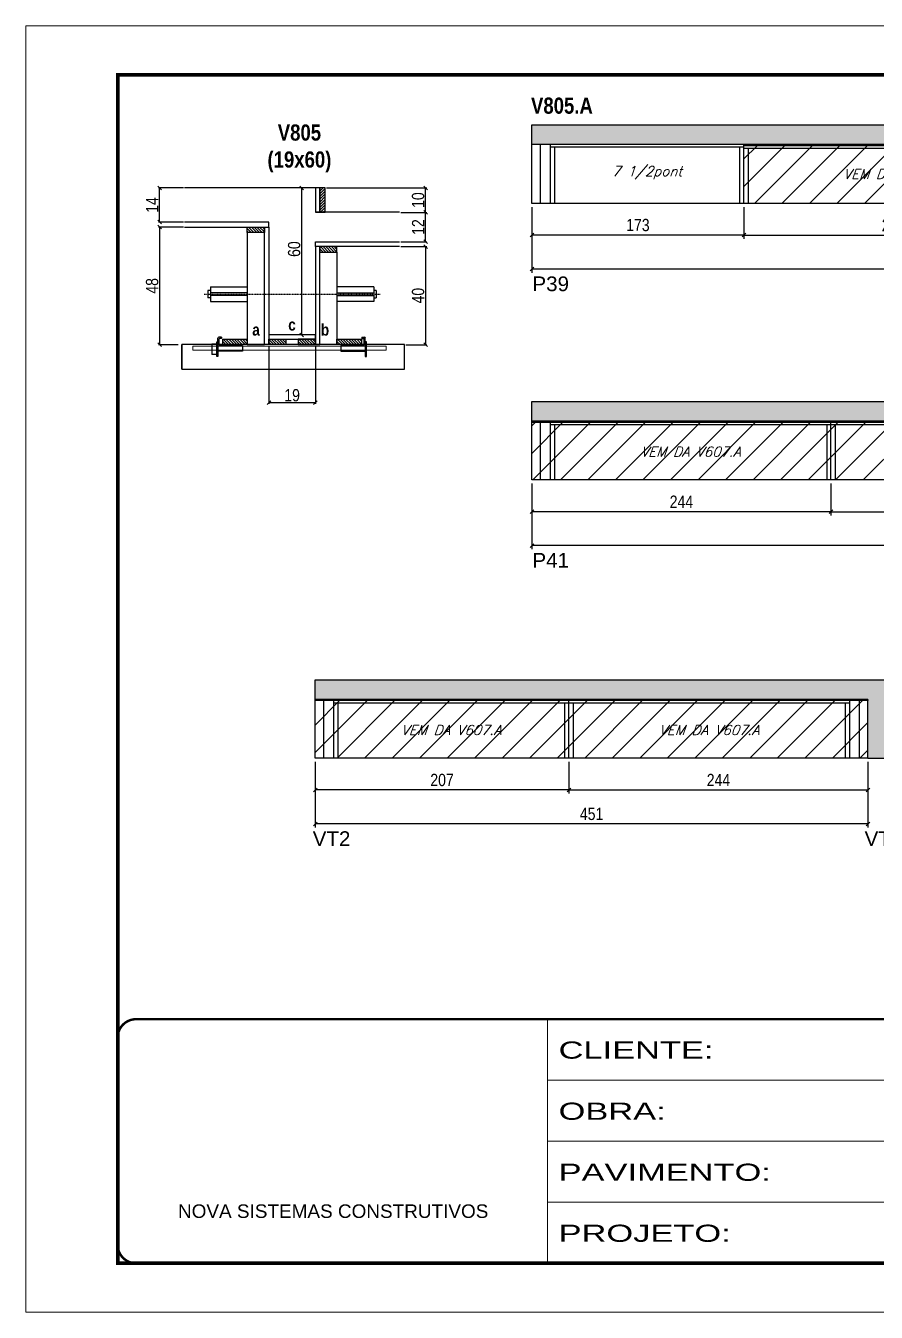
# Model space of a CAD drawing. Extents: x 3309 to 9590, y -2522 to 14608.
# Drawn here: x 3309 to 4003, y 11261 to 12311 of the extents above; entities that cross this region are included whole.
import ezdxf

# ---------------------------------------------------------------- set-up
doc = ezdxf.new("R2010")
doc.units = 0
for name, pattern in [('CONTINUO', [0]), ('DASHED', [0.75, 0.5, -0.25]), ('HIDDEN', [0.375, 0.25, -0.125])]:
    doc.linetypes.add(name, pattern=pattern)
for name, color, linetype in [('5', 5, 'Continuous'), ('barrote', 251, 'Continuous'), ('COTA', 241, 'Continuous'), ('detalhes', 4, 'Continuous'), ('NOMENCLATURA', 7, 'Continuous'), ('Painéis', 200, 'Continuous'), ('presilha', 1, 'Continuous'), ('SARR_2.2x10', 60, 'Continuous'), ('SARR_2.2x7', 40, 'Continuous'), ('SARR_3.5x7', 81, 'Continuous'), ('TENSOR', 3, 'Continuous'), ('texto', 7, 'Continuous')]:
    doc.layers.add(name, color=color, linetype=linetype)
for name, color, linetype, lineweight in [('CONCRETO', 251, 'Continuous', 25), ('Folhas', 255, 'Continuous', 9), ('Hachura', 251, 'Continuous', 9), ('SARRAFO DE PRESSAO', 251, 'DASHED', 9), ('SCO-___-LAJ', 2, 'Continuous', 0)]:
    doc.layers.add(name, color=color, linetype=linetype, lineweight=lineweight)
doc.styles.add('ARIAL', font='arial.ttf')
doc.styles.add('COTA TECNICA', font='techl___.ttf', dxfattribs={"height": 10})
doc.styles.add('COTA TECNICA 2X', font='techl___.ttf', dxfattribs={"height": 10})
doc.styles.add('Romans', font='romans.shx')
doc.styles.get("Standard").update_dxf_attribs({"font": 'arial.ttf'})
doc.styles.add('TECNICA', font='techb___.ttf', dxfattribs={"height": 10})
doc.styles.add('Tecnologia', font='')
doc.styles.get('Tecnologia').set_extended_font_data('Forgotten Futurist')
doc.dimstyles.new('PAINEL', dxfattribs={"dimtxt": 10, "dimasz": 3, "dimexe": 3, "dimexo": 3, "dimgap": 3, "dimtad": 1, "dimdec": 1, "dimzin": 12, "dimdsep": 46, "dimtxsty": 'COTA TECNICA', "dimblk1": 'OBLIQUE', "dimblk2": 'OBLIQUE', "dimsah": 1, "dimcen": 0.9, "dimclrd": 4, "dimclre": 4, "dimclrt": 240, "dimadec": 1, "dimazin": 3, "dimtfac": 1, "dimtdec": 1, "dimtmove": 0, "dimatfit": 3, "dimfxl": 1, "dimtolj": 1, "dimtzin": 12, "dimarcsym": 0})
doc.dimstyles.new('SECAO', dxfattribs={"dimscale": 0.333333, "dimtxt": 5, "dimasz": 9, "dimexe": 3, "dimexo": 3, "dimgap": 3, "dimtad": 1, "dimdec": 1, "dimlfac": 0.5, "dimzin": 12, "dimdsep": 46, "dimtxsty": 'COTA TECNICA 2X', "dimblk1": 'OBLIQUE', "dimblk2": 'OBLIQUE', "dimsah": 1, "dimcen": 0.9, "dimclrd": 4, "dimclre": 4, "dimclrt": 240, "dimadec": 1, "dimazin": 3, "dimtfac": 1, "dimtdec": 1, "dimtmove": 0, "dimatfit": 3, "dimfxl": 1, "dimtolj": 1, "dimtzin": 12, "dimarcsym": 0})
pattern_1 = [(135, (36743.1896, -111461.7255), (-1.122532015, -1.122532015), [])]

# ---------------------------------------------------------------- blocks, each defined once
blk = doc.blocks.new('9999999999')
at = {"color": 30, "linetype": 'CONTINUO'}
for p, q in [((98564.6, 34230.2), (98564.6, 34429.4)), ((98564.6, 34379.6), (99584, 34379.6)), ((98564.6, 34329.8), (99488, 34329.8)), ((98564.6, 34280), (99488, 34280))]:
    blk.add_line(p, q, dxfattribs=at)
at = {"color": 30, "linetype": 'CONTINUO', "const_width": 2}
blk.add_lwpolyline([(99584, 34230.2), (99584, 34414.4, 0.414214), (99569, 34429.4), (98229, 34429.4, 0.414214), (98214, 34414.4), (98214, 34245.2, 0.414214), (98229, 34230.2), (99584, 34230.2)], format="xyb", dxfattribs=at)
at = {"layer": 'Folhas'}
blk.add_lwpolyline([(98139, 34190.2), (99624, 34190.2), (99624, 35240.2), (98139, 35240.2)], close=True, dxfattribs=at)
at = {"layer": 'Folhas', "color": 30, "const_width": 3}
blk.add_lwpolyline([(98214, 34230.2), (99584, 34230.2), (99584, 35200.2), (98214, 35200.2)], close=True, dxfattribs=at)
at = {"color": 7, "linetype": 'Continuous', "ltscale": 5, "style": 'ARIAL'}
blk.add_text('NOVA SISTEMAS CONSTRUTIVOS', height=11.059, dxfattribs=at).set_placement((98263.2, 34267.2))
at = {"layer": 'Folhas', "color": 7, "style": 'Tecnologia', "width": 1.5}
for s, p in [('CLIENTE:', (98573.7, 34397.2)), ('OBRA:', (98573.7, 34347.3)), ('PAVIMENTO:', (98573.7, 34297.5)), ('PROJETO:', (98573.7, 34247.7))]:
    blk.add_text(s, height=14, dxfattribs=at).set_placement(p)
blk = doc.blocks.new('_Oblique')
at = {"color": 0, "linetype": 'ByBlock', "lineweight": -2}
blk.add_line((-0.5, -0.5), (0.5, 0.5), dxfattribs=at)
blk = doc.blocks.new('*D1539')
at = {"layer": 'COTA', "color": 4, "lineweight": -2, "transparency": 16777216}
for p, q in [((3507.7, 12049.4), (3507.7, 12002)), ((3545.7, 12049.4), (3545.7, 12002)), ((3545.7, 12003), (3507.7, 12003))]:
    blk.add_line(p, q, dxfattribs=at)
at = {"layer": 'Defpoints', "color": 0, "transparency": 16777216}
for p in [(3507.7, 12050.4), (3545.7, 12050.4), (3507.7, 12003)]:
    blk.add_point(p, dxfattribs=at)
at = {"layer": 'COTA', "color": 4, "lineweight": -2, "transparency": 16777216, "xscale": 3, "yscale": 3, "zscale": 3, "rotation": 180}
blk.add_blockref('_Oblique', (3507.7, 12003), dxfattribs=at)
at = {"layer": 'COTA', "color": 4, "lineweight": -2, "transparency": 16777216, "xscale": 3, "yscale": 3, "zscale": 3}
blk.add_blockref('_Oblique', (3545.7, 12003), dxfattribs=at)
at = {"layer": 'COTA', "color": 240, "transparency": 16777216, "insert": (3526.7, 12009.1), "char_height": 10, "attachment_point": 5, "style": 'COTA TECNICA 2X'}
blk.add_mtext('\\A1;19', dxfattribs=at)
blk = doc.blocks.new('PRESILHA METÁLICA 1')
at = {"layer": 'presilha'}
for p, q in [((7.5, 10.6), (7.5, 19.9)), ((12, 21), (8.6, 21)), ((9, 11.6), (9, 18.9)), ((12, 19.5), (9.6, 19.5)), ((12, 21), (12, 19.5)), ((0, 13), (6, 13)), ((0, 13), (0, 0)), ((6, 0), (0, 0)), ((6, 15.5), (7.5, 15.5)), ((6, -2.5), (6, 15.5)), ((6, 13), (6, 0)), ((7.5, 15.5), (7.5, -2.5)), ((37.5, 4.1), (7.5, 4.1)), ((37.5, 11), (9.6, 11)), ((37.5, 11), (37.5, 4.1)), ((7.5, -2.5), (6, -2.5))]:
    blk.add_line(p, q, dxfattribs=at)
for centre, radius, start, end in [((8.6, 19.9), 1.14, 90, 180), ((9.6, 18.9), 0.57, 90, 180), ((9.6, 11.6), 0.57, 180, 270)]:
    blk.add_arc(centre, radius, start, end, dxfattribs=at)
blk = doc.blocks.new('PRESILHA METÁLICA 2')
at = {"layer": 'presilha'}
for p, q in [((-5.2, 23.5), (-5.2, 22)), ((-5.2, 23.5), (-1.9, 23.5)), ((-5.2, 22), (-2.8, 22)), ((-2.2, 14.1), (-2.2, 21.4)), ((0.8, 18), (-0.8, 18)), ((-0.8, 18), (-0.8, 0)), ((-0.8, 14.6), (-0.8, 22.4)), ((0.8, 0), (0.8, 18)), ((-30.8, 13.5), (-30.8, 6.6)), ((-30.8, 13.5), (-2.8, 13.5)), ((-30.8, 6.6), (-0.8, 6.6)), ((-0.8, 0), (0.8, 0))]:
    blk.add_line(p, q, dxfattribs=at)
for centre, radius, start, end in [((-2.8, 21.4), 0.57, 0, 90), ((-1.9, 22.4), 1.14, 0, 90), ((-2.8, 14.1), 0.57, 270, 0)]:
    blk.add_arc(centre, radius, start, end, dxfattribs=at)
blk = doc.blocks.new('*D1540')
at = {"layer": 'COTA', "color": 4, "lineweight": -2, "transparency": 16777216}
for p, q in [((3438, 12146.4), (3417.6, 12146.4)), ((3418.6, 12146.4), (3418.6, 12050.4)), ((3433.8, 12050.4), (3417.6, 12050.4))]:
    blk.add_line(p, q, dxfattribs=at)
at = {"layer": 'Defpoints', "color": 0, "transparency": 16777216}
for p in [(3439, 12146.4), (3418.6, 12050.4), (3434.8, 12050.4)]:
    blk.add_point(p, dxfattribs=at)
at = {"layer": 'COTA', "color": 4, "lineweight": -2, "transparency": 16777216, "xscale": 3, "yscale": 3, "zscale": 3}
for p, rotation in [((3418.6, 12146.4), 90), ((3418.6, 12050.4), 270)]:
    blk.add_blockref('_Oblique', p, dxfattribs=dict(at, rotation=rotation))
at = {"layer": 'COTA', "color": 240, "transparency": 16777216, "insert": (3412.5, 12098.4), "char_height": 10, "attachment_point": 5, "rotation": 90, "style": 'COTA TECNICA 2X'}
blk.add_mtext('\\A1;48', dxfattribs=at)
blk = doc.blocks.new('*D1541')
at = {"layer": 'COTA', "color": 4, "lineweight": -2, "transparency": 16777216}
for p, q in [((3615.3, 12130.4), (3636.6, 12130.4)), ((3635.6, 12130.4), (3635.6, 12050.4)), ((3619.5, 12050.4), (3636.6, 12050.4))]:
    blk.add_line(p, q, dxfattribs=at)
at = {"layer": 'Defpoints', "color": 0, "transparency": 16777216}
for p in [(3614.3, 12130.4), (3618.5, 12050.4), (3635.6, 12050.4)]:
    blk.add_point(p, dxfattribs=at)
at = {"layer": 'COTA', "color": 4, "lineweight": -2, "transparency": 16777216, "xscale": 3, "yscale": 3, "zscale": 3}
for p, rotation in [((3635.6, 12130.4), 90), ((3635.6, 12050.4), 270)]:
    blk.add_blockref('_Oblique', p, dxfattribs=dict(at, rotation=rotation))
at = {"layer": 'COTA', "color": 240, "transparency": 16777216, "insert": (3629.5, 12090.4), "char_height": 10, "attachment_point": 5, "rotation": 90, "style": 'COTA TECNICA 2X'}
blk.add_mtext('\\A1;40', dxfattribs=at)
blk = doc.blocks.new('*D1542')
at = {"layer": 'COTA', "color": 4, "lineweight": -2, "transparency": 16777216}
for p, q in [((3544.7, 12178.4), (3533.5, 12178.4)), ((3534.5, 12058.4), (3534.5, 12178.4)), ((3544.7, 12058.4), (3533.5, 12058.4))]:
    blk.add_line(p, q, dxfattribs=at)
at = {"layer": 'Defpoints', "color": 0, "transparency": 16777216}
for p in [(3534.5, 12178.4), (3545.7, 12178.4), (3545.7, 12058.4)]:
    blk.add_point(p, dxfattribs=at)
at = {"layer": 'COTA', "color": 4, "lineweight": -2, "transparency": 16777216, "xscale": 3, "yscale": 3, "zscale": 3}
for p, rotation in [((3534.5, 12178.4), 90), ((3534.5, 12058.4), 270)]:
    blk.add_blockref('_Oblique', p, dxfattribs=dict(at, rotation=rotation))
at = {"layer": 'COTA', "color": 240, "transparency": 16777216, "insert": (3528.4, 12128.4), "char_height": 10, "attachment_point": 5, "rotation": 90, "style": 'COTA TECNICA 2X'}
blk.add_mtext('\\A1;60', dxfattribs=at)
blk = doc.blocks.new('*D1543')
at = {"layer": 'COTA', "color": 4, "lineweight": -2, "transparency": 16777216}
for p, q in [((3615.3, 12158.4), (3636.6, 12158.4)), ((3635.6, 12134.4), (3635.6, 12158.4)), ((3615.3, 12134.4), (3636.6, 12134.4))]:
    blk.add_line(p, q, dxfattribs=at)
at = {"layer": 'Defpoints', "color": 0, "transparency": 16777216}
for p in [(3614.3, 12158.4), (3635.6, 12158.4), (3614.3, 12134.4)]:
    blk.add_point(p, dxfattribs=at)
at = {"layer": 'COTA', "color": 4, "lineweight": -2, "transparency": 16777216, "xscale": 3, "yscale": 3, "zscale": 3}
for p, rotation in [((3635.6, 12158.4), 90), ((3635.6, 12134.4), 270)]:
    blk.add_blockref('_Oblique', p, dxfattribs=dict(at, rotation=rotation))
at = {"layer": 'COTA', "color": 240, "transparency": 16777216, "insert": (3629.5, 12146.4), "char_height": 10, "attachment_point": 5, "rotation": 90, "style": 'COTA TECNICA 2X'}
blk.add_mtext('\\A1;12', dxfattribs=at)
blk = doc.blocks.new('*D1544')
at = {"layer": 'COTA', "color": 4, "lineweight": -2, "transparency": 16777216}
for p, q in [((3438, 12178.4), (3417.6, 12178.4)), ((3418.6, 12150.4), (3418.6, 12178.4)), ((3438, 12150.4), (3417.6, 12150.4))]:
    blk.add_line(p, q, dxfattribs=at)
at = {"layer": 'Defpoints', "color": 0, "transparency": 16777216}
for p in [(3418.6, 12178.4), (3439, 12178.4), (3439, 12150.4)]:
    blk.add_point(p, dxfattribs=at)
at = {"layer": 'COTA', "color": 4, "lineweight": -2, "transparency": 16777216, "xscale": 3, "yscale": 3, "zscale": 3}
for p, rotation in [((3418.6, 12178.4), 90), ((3418.6, 12150.4), 270)]:
    blk.add_blockref('_Oblique', p, dxfattribs=dict(at, rotation=rotation))
at = {"layer": 'COTA', "color": 240, "transparency": 16777216, "insert": (3412.5, 12164.4), "char_height": 10, "attachment_point": 5, "rotation": 90, "style": 'COTA TECNICA 2X'}
blk.add_mtext('\\A1;14', dxfattribs=at)
blk = doc.blocks.new('*D1545')
at = {"layer": 'COTA', "color": 4, "lineweight": -2, "transparency": 16777216}
for p, q in [((3554.7, 12178.4), (3636.6, 12178.4)), ((3635.6, 12158.4), (3635.6, 12178.4)), ((3615.3, 12158.4), (3636.6, 12158.4))]:
    blk.add_line(p, q, dxfattribs=at)
at = {"layer": 'Defpoints', "color": 0, "transparency": 16777216}
for p in [(3553.7, 12178.4), (3635.6, 12178.4), (3614.3, 12158.4)]:
    blk.add_point(p, dxfattribs=at)
at = {"layer": 'COTA', "color": 4, "lineweight": -2, "transparency": 16777216, "xscale": 3, "yscale": 3, "zscale": 3}
for p, rotation in [((3635.6, 12178.4), 90), ((3635.6, 12158.4), 270)]:
    blk.add_blockref('_Oblique', p, dxfattribs=dict(at, rotation=rotation))
at = {"layer": 'COTA', "color": 240, "transparency": 16777216, "insert": (3629.5, 12168.4), "char_height": 10, "attachment_point": 5, "rotation": 90, "style": 'COTA TECNICA 2X'}
blk.add_mtext('\\A1;10', dxfattribs=at)
blk = doc.blocks.new('*D1546')
at = {"layer": 'COTA', "color": 4, "linetype": 'ByBlock', "lineweight": -2, "transparency": 16777216}
for p, q in [((3722.3, 12162.7), (3722.3, 12136.8)), ((3895.3, 12162.7), (3895.3, 12136.8)), ((3895.3, 12139.8), (3722.3, 12139.8))]:
    blk.add_line(p, q, dxfattribs=at)
at = {"layer": 'Defpoints', "color": 0, "linetype": 'ByBlock', "transparency": 16777216}
for p in [(3722.3, 12165.7), (3895.3, 12165.7), (3722.3, 12139.8)]:
    blk.add_point(p, dxfattribs=at)
at = {"layer": 'COTA', "color": 4, "linetype": 'ByBlock', "lineweight": -2, "transparency": 16777216, "xscale": 3, "yscale": 3, "zscale": 3, "rotation": 180}
blk.add_blockref('_Oblique', (3722.3, 12139.8), dxfattribs=at)
at = {"layer": 'COTA', "color": 4, "linetype": 'ByBlock', "lineweight": -2, "transparency": 16777216, "xscale": 3, "yscale": 3, "zscale": 3}
blk.add_blockref('_Oblique', (3895.3, 12139.8), dxfattribs=at)
at = {"layer": 'COTA', "color": 240, "linetype": 'ByBlock', "transparency": 16777216, "insert": (3808.8, 12148), "char_height": 10, "attachment_point": 5, "style": 'COTA TECNICA'}
blk.add_mtext('\\A1;173', dxfattribs=at)
blk = doc.blocks.new('*D1549')
at = {"layer": 'COTA', "color": 4, "linetype": 'ByBlock', "lineweight": -2, "transparency": 16777216}
for p, q in [((3722.3, 12162.7), (3722.3, 12109.1)), ((4383.3, 12162.7), (4383.3, 12109.1)), ((4383.3, 12112.1), (3722.3, 12112.1))]:
    blk.add_line(p, q, dxfattribs=at)
at = {"layer": 'Defpoints', "color": 0, "linetype": 'ByBlock', "transparency": 16777216}
for p in [(3722.3, 12165.7), (4383.3, 12165.7), (3722.3, 12112.1)]:
    blk.add_point(p, dxfattribs=at)
at = {"layer": 'COTA', "color": 4, "linetype": 'ByBlock', "lineweight": -2, "transparency": 16777216, "xscale": 3, "yscale": 3, "zscale": 3, "rotation": 180}
blk.add_blockref('_Oblique', (3722.3, 12112.1), dxfattribs=at)
at = {"layer": 'COTA', "color": 4, "linetype": 'ByBlock', "lineweight": -2, "transparency": 16777216, "xscale": 3, "yscale": 3, "zscale": 3}
blk.add_blockref('_Oblique', (4383.3, 12112.1), dxfattribs=at)
at = {"layer": 'COTA', "color": 240, "linetype": 'ByBlock', "transparency": 16777216, "insert": (4052.8, 12120.2), "char_height": 10, "attachment_point": 5, "style": 'COTA TECNICA'}
blk.add_mtext('\\A1;661', dxfattribs=at)
blk = doc.blocks.new('*D1547')
at = {"layer": 'COTA', "color": 4, "lineweight": -2, "transparency": 16777216}
for p, q in [((3895.3, 12162.7), (3895.3, 12136.8)), ((4139.3, 12162.7), (4139.3, 12136.8)), ((3895.3, 12139.8), (4139.3, 12139.8))]:
    blk.add_line(p, q, dxfattribs=at)
at = {"layer": 'Defpoints', "color": 0, "transparency": 16777216}
for p in [(3895.3, 12165.7, 0), (4139.3, 12165.7, 0), (4139.3, 12139.8)]:
    blk.add_point(p, dxfattribs=at)
at = {"layer": 'COTA', "color": 4, "lineweight": -2, "transparency": 16777216, "xscale": 3, "yscale": 3, "zscale": 3, "rotation": 180}
blk.add_blockref('_Oblique', (3895.3, 12139.8), dxfattribs=at)
at = {"layer": 'COTA', "color": 4, "lineweight": -2, "transparency": 16777216, "xscale": 3, "yscale": 3, "zscale": 3}
blk.add_blockref('_Oblique', (4139.3, 12139.8), dxfattribs=at)
at = {"layer": 'COTA', "color": 240, "transparency": 16777216, "insert": (4017.3, 12147.9), "char_height": 10, "attachment_point": 5, "style": 'COTA TECNICA'}
blk.add_mtext('\\A1;244', dxfattribs=at)
blk = doc.blocks.new('*D1553')
at = {"layer": 'COTA', "color": 4, "linetype": 'ByBlock', "lineweight": -2, "transparency": 16777216}
for p, q in [((3722.3, 11937.1), (3722.3, 11911.1)), ((3966.3, 11937.1), (3966.3, 11911.1)), ((3966.3, 11914.1), (3722.3, 11914.1))]:
    blk.add_line(p, q, dxfattribs=at)
at = {"layer": 'Defpoints', "color": 0, "linetype": 'ByBlock', "transparency": 16777216}
for p in [(3722.3, 11940.1), (3966.3, 11940.1), (3722.3, 11914.1)]:
    blk.add_point(p, dxfattribs=at)
at = {"layer": 'COTA', "color": 4, "linetype": 'ByBlock', "lineweight": -2, "transparency": 16777216, "xscale": 3, "yscale": 3, "zscale": 3, "rotation": 180}
blk.add_blockref('_Oblique', (3722.3, 11914.1), dxfattribs=at)
at = {"layer": 'COTA', "color": 4, "linetype": 'ByBlock', "lineweight": -2, "transparency": 16777216, "xscale": 3, "yscale": 3, "zscale": 3}
blk.add_blockref('_Oblique', (3966.3, 11914.1), dxfattribs=at)
at = {"layer": 'COTA', "color": 240, "linetype": 'ByBlock', "transparency": 16777216, "insert": (3844.3, 11922.2), "char_height": 10, "attachment_point": 5, "style": 'COTA TECNICA'}
blk.add_mtext('\\A1;244', dxfattribs=at)
blk = doc.blocks.new('*D1559')
at = {"layer": 'COTA', "color": 4, "linetype": 'ByBlock', "lineweight": -2, "transparency": 16777216}
for p, q in [((3722.3, 11937.1), (3722.3, 11883.4)), ((4445.3, 11937.1), (4445.3, 11883.4)), ((4445.3, 11886.4), (3722.3, 11886.4))]:
    blk.add_line(p, q, dxfattribs=at)
at = {"layer": 'Defpoints', "color": 0, "linetype": 'ByBlock', "transparency": 16777216}
for p in [(3722.3, 11940.1), (4445.3, 11940.1), (3722.3, 11886.4)]:
    blk.add_point(p, dxfattribs=at)
at = {"layer": 'COTA', "color": 4, "linetype": 'ByBlock', "lineweight": -2, "transparency": 16777216, "xscale": 3, "yscale": 3, "zscale": 3, "rotation": 180}
blk.add_blockref('_Oblique', (3722.3, 11886.4), dxfattribs=at)
at = {"layer": 'COTA', "color": 4, "linetype": 'ByBlock', "lineweight": -2, "transparency": 16777216, "xscale": 3, "yscale": 3, "zscale": 3}
blk.add_blockref('_Oblique', (4445.3, 11886.4), dxfattribs=at)
at = {"layer": 'COTA', "color": 240, "linetype": 'ByBlock', "transparency": 16777216, "insert": (4083.8, 11894.7), "char_height": 10, "attachment_point": 5, "style": 'COTA TECNICA'}
blk.add_mtext('\\A1;723', dxfattribs=at)
blk = doc.blocks.new('*D1554')
at = {"layer": 'COTA', "color": 4, "lineweight": -2, "transparency": 16777216}
for p, q in [((3966.3, 11937.1), (3966.3, 11911.1)), ((4210.3, 11937.1), (4210.3, 11911.1)), ((3966.3, 11914.1), (4210.3, 11914.1))]:
    blk.add_line(p, q, dxfattribs=at)
at = {"layer": 'Defpoints', "color": 0, "transparency": 16777216}
for p in [(3966.3, 11940.1, 0), (4210.3, 11940.1, 0), (4210.3, 11914.1)]:
    blk.add_point(p, dxfattribs=at)
at = {"layer": 'COTA', "color": 4, "lineweight": -2, "transparency": 16777216, "xscale": 3, "yscale": 3, "zscale": 3, "rotation": 180}
blk.add_blockref('_Oblique', (3966.3, 11914.1), dxfattribs=at)
at = {"layer": 'COTA', "color": 4, "lineweight": -2, "transparency": 16777216, "xscale": 3, "yscale": 3, "zscale": 3}
blk.add_blockref('_Oblique', (4210.3, 11914.1), dxfattribs=at)
at = {"layer": 'COTA', "color": 240, "transparency": 16777216, "insert": (4088.3, 11922.2), "char_height": 10, "attachment_point": 5, "style": 'COTA TECNICA'}
blk.add_mtext('\\A1;244', dxfattribs=at)
blk = doc.blocks.new('*D1560')
at = {"layer": 'COTA', "color": 4, "linetype": 'ByBlock', "lineweight": -2, "transparency": 16777216}
for p, q in [((3545.5, 11709.9), (3545.5, 11684)), ((3752.5, 11709.9), (3752.5, 11684)), ((3752.5, 11687), (3545.5, 11687))]:
    blk.add_line(p, q, dxfattribs=at)
at = {"layer": 'Defpoints', "color": 0, "linetype": 'ByBlock', "transparency": 16777216}
for p in [(3545.5, 11712.9), (3752.5, 11712.9), (3545.5, 11687)]:
    blk.add_point(p, dxfattribs=at)
at = {"layer": 'COTA', "color": 4, "linetype": 'ByBlock', "lineweight": -2, "transparency": 16777216, "xscale": 3, "yscale": 3, "zscale": 3, "rotation": 180}
blk.add_blockref('_Oblique', (3545.5, 11687), dxfattribs=at)
at = {"layer": 'COTA', "color": 4, "linetype": 'ByBlock', "lineweight": -2, "transparency": 16777216, "xscale": 3, "yscale": 3, "zscale": 3}
blk.add_blockref('_Oblique', (3752.5, 11687), dxfattribs=at)
at = {"layer": 'COTA', "color": 240, "linetype": 'ByBlock', "transparency": 16777216, "insert": (3649, 11695.1), "char_height": 10, "attachment_point": 5, "style": 'COTA TECNICA'}
blk.add_mtext('\\A1;207', dxfattribs=at)
blk = doc.blocks.new('*D1562')
at = {"layer": 'COTA', "color": 4, "linetype": 'ByBlock', "lineweight": -2, "transparency": 16777216}
for p, q in [((3545.5, 11709.9), (3545.5, 11656.3)), ((3996.5, 11709.9), (3996.5, 11656.3)), ((3996.5, 11659.3), (3545.5, 11659.3))]:
    blk.add_line(p, q, dxfattribs=at)
at = {"layer": 'Defpoints', "color": 0, "linetype": 'ByBlock', "transparency": 16777216}
for p in [(3545.5, 11712.9), (3996.5, 11712.9), (3545.5, 11659.3)]:
    blk.add_point(p, dxfattribs=at)
at = {"layer": 'COTA', "color": 4, "linetype": 'ByBlock', "lineweight": -2, "transparency": 16777216, "xscale": 3, "yscale": 3, "zscale": 3, "rotation": 180}
blk.add_blockref('_Oblique', (3545.5, 11659.3), dxfattribs=at)
at = {"layer": 'COTA', "color": 4, "linetype": 'ByBlock', "lineweight": -2, "transparency": 16777216, "xscale": 3, "yscale": 3, "zscale": 3}
blk.add_blockref('_Oblique', (3996.5, 11659.3), dxfattribs=at)
at = {"layer": 'COTA', "color": 240, "linetype": 'ByBlock', "transparency": 16777216, "insert": (3771, 11667.4), "char_height": 10, "attachment_point": 5, "style": 'COTA TECNICA'}
blk.add_mtext('\\A1;451', dxfattribs=at)
blk = doc.blocks.new('*D1561')
at = {"layer": 'COTA', "color": 4, "lineweight": -2, "transparency": 16777216}
for p, q in [((3752.5, 11709.9), (3752.5, 11684)), ((3996.5, 11709.9), (3996.5, 11684)), ((3752.5, 11687), (3996.5, 11687))]:
    blk.add_line(p, q, dxfattribs=at)
at = {"layer": 'Defpoints', "color": 0, "transparency": 16777216}
for p in [(3752.5, 11712.9, 0), (3996.5, 11712.9, 0), (3996.5, 11687)]:
    blk.add_point(p, dxfattribs=at)
at = {"layer": 'COTA', "color": 4, "lineweight": -2, "transparency": 16777216, "xscale": 3, "yscale": 3, "zscale": 3, "rotation": 180}
blk.add_blockref('_Oblique', (3752.5, 11687), dxfattribs=at)
at = {"layer": 'COTA', "color": 4, "lineweight": -2, "transparency": 16777216, "xscale": 3, "yscale": 3, "zscale": 3}
blk.add_blockref('_Oblique', (3996.5, 11687), dxfattribs=at)
at = {"layer": 'COTA', "color": 240, "transparency": 16777216, "insert": (3874.5, 11695.1), "char_height": 10, "attachment_point": 5, "style": 'COTA TECNICA'}
blk.add_mtext('\\A1;244', dxfattribs=at)

msp = doc.modelspace()

# ---------------------------------------------------------------- hatches: boundary and pattern name
at = {"layer": 'COTA'}
h = msp.add_hatch(dxfattribs=at)
h.set_pattern_fill('AR-CONC', color=256, scale=0.03)
h.paths.add_polyline_path([(4383.31, 12213.71), (4383.31, 12229.71), (3722.31, 12229.71), (3722.31, 12213.71)])
h = msp.add_hatch(dxfattribs=at)
h.set_pattern_fill('AR-CONC', color=256, scale=0.03)
h.set_pattern_definition([(50, (-3204.434, -1275.95), (5.4655401, -0.4781726), [0.5715, -6.2865]), (355, (-3204.434, -1275.95), (-1.0573026, 5.7317054), [0.4572, -5.0292175]), (100.451445, (-3203.9784, -1275.9897), (4.4082374, 5.2535326), [0.4857003, -5.3427073]), (46.1842, (-3204.434, -1274.426), (8.1323712, -1.2612698), [0.85725, -9.42975]), (96.63556, (-3203.756, -1274.531), (7.122124, 7.4227837), [0.7285507, -8.0140682]), (351.18415, (-3204.434, -1274.426), (7.122124, 7.4227837), [0.685799, -7.543792]), (21, (-3203.672, -1274.807), (4.5484317, -3.067956), [0.5715, -6.2865]), (326, (-3203.672, -1274.807), (1.8540609, 5.525639), [0.4572, -5.0292]), (71.451445, (-3203.293, -1275.0625), (6.4024926, 2.457683), [0.4857003, -5.3426981]), (37.5, (-3204.434, -1275.9498), (0.0926581, 2.53665117), [0, -4.96824, 0, -5.1054, 0, -5.04825]), (7.5, (-3204.434, -1275.9498), (2.00458988, 3.00541724), [0, -2.91084, 0, -4.85394, 0, -1.92405]), (327.5, (-3206.1332, -1275.9498), (4.06771786, -0.17186232), [0, -1.905, 0, -5.9436, 0, -7.8867]), (317.5, (-3206.895, -1275.9498), (4.44387544, 0.7627947), [0, -2.4765, 0, -3.94716, 0, -5.6007])])
h.paths.add_polyline_path([(4445.31, 11988.06), (4445.31, 12004.06), (3722.31, 12004.06), (3722.31, 11988.06)])
h = msp.add_hatch(dxfattribs=at)
h.set_pattern_fill('AR-CONC', color=256, scale=0.03)
h.set_pattern_definition([(50, (0, -152.0104), (5.46554, -0.4781726), [0.5715, -6.2865]), (355, (0, -152.0104), (-1.0573026, 5.7317054), [0.4572, -5.0292175]), (100.451445, (0.4555, -152.0503), (4.4082374, 5.2535326), [0.4857003, -5.3427073]), (46.1842, (0, -150.4864), (8.1323712, -1.26127), [0.85725, -9.42975]), (96.63556, (0.678, -150.5915), (7.122124, 7.4227837), [0.7285507, -8.014068]), (351.18415, (0, -150.4864), (7.122124, 7.422784), [0.685799, -7.543792]), (21, (0.762, -150.8674), (4.5484317, -3.067956), [0.5715, -6.2865]), (326, (0.762, -150.8674), (1.8540609, 5.525639), [0.4572, -5.0292]), (71.451445, (1.141, -151.123), (6.4024926, 2.457683), [0.4857003, -5.3426981]), (37.5, (0, -152.0104), (0.0926581, 2.53665117), [0, -4.96824, 0, -5.1054, 0, -5.04825]), (7.5, (0, -152.0104), (2.0045899, 3.00541724), [0, -2.91084, 0, -4.85394, 0, -1.92405]), (327.5, (-1.6993, -152.0104), (4.06771786, -0.17186232), [0, -1.905, 0, -5.9436, 0, -7.8867]), (317.5, (-2.4613, -152.0104), (4.4438754, 0.7627947), [0, -2.4765, 0, -3.94716, 0, -5.6007])])
h.paths.add_polyline_path([(4026.46, 11760.9), (4660.96, 11760.9), (4660.96, 11776.9), (3545.46, 11776.9), (3545.46, 11760.9), (3996.46, 11760.9), (3996.46, 11712.9), (4026.46, 11712.9)])
at = {"layer": 'Hachura', "linetype": 'ByBlock'}
h = msp.add_hatch(dxfattribs=at)
h.set_pattern_fill('ANSI31', color=256, scale=5)
h.paths.add_polyline_path([(3895.31, 12212.71), (3895.31, 12165.71), (4139.31, 12165.71), (4139.31, 12212.71)])
h.paths.add_polyline_path([(4139.31, 12212.71), (4139.31, 12165.71), (4383.31, 12165.71), (4383.31, 12212.71)])
h.paths.add_polyline_path([(4210.31, 11987.06), (4210.31, 11940.06), (4445.31, 11940.06), (4445.31, 11987.06)])
h.paths.add_polyline_path([(4210.31, 11940.06), (4210.31, 11987.06), (3966.31, 11987.06), (3966.31, 11940.06)])
h.paths.add_polyline_path([(3722.31, 11987.06), (3722.31, 11940.06), (3966.31, 11940.06), (3966.31, 11987.06)])
h = msp.add_hatch(dxfattribs=at)
h.set_pattern_fill('ANSI31', color=256, scale=5)
h.paths.add_polyline_path([(3545.46, 11759.9), (3545.46, 11712.9), (3752.46, 11712.9), (3752.46, 11759.9)])
h.paths.add_polyline_path([(3996.46, 11712.9), (3996.46, 11759.9), (3752.46, 11759.9), (3752.46, 11712.9)])
h.paths.add_polyline_path([(4026.46, 11759.9), (4026.46, 11712.9), (4172.96, 11712.9), (4172.96, 11759.9)])
h.paths.add_polyline_path([(4172.96, 11759.9), (4172.96, 11712.9), (4416.96, 11712.9), (4416.96, 11759.9)])
h.paths.add_polyline_path([(4416.96, 11759.9), (4416.96, 11712.9), (4660.96, 11712.9), (4660.96, 11759.9)])
at = {"layer": 'SARR_2.2x10'}
h = msp.add_hatch(dxfattribs=at)
h.set_pattern_fill('ANSI31', color=256, scale=0.5, angle=90)
h.set_pattern_definition([(135, (36663.5896, -111461.7255), (-1.122532015, -1.122532015), [])])
h.paths.add_polyline_path([(3470.05, 12054.84), (3470.05, 12050.44), (3490.05, 12050.44), (3490.05, 12054.84)])
h = msp.add_hatch(dxfattribs=at)
h.set_pattern_fill('ANSI31', color=256, scale=0.5, angle=90)
h.set_pattern_definition([(135, (36756.7896, -111461.7255), (-1.122532015, -1.122532015), [])])
h.paths.add_polyline_path([(3563.25, 12054.84), (3563.25, 12050.44), (3583.25, 12050.44), (3583.25, 12054.84)])
at = {"layer": 'SARR_2.2x7'}
h = msp.add_hatch(dxfattribs=at)
h.set_pattern_fill('ANSI31', color=256, scale=0.5)
h.set_pattern_definition([(45, (-119962.9187, -20929.8945), (-1.122532015, 1.122532015), [])])
h.paths.add_polyline_path([(3553.65, 12178.44), (3549.25, 12178.44), (3549.25, 12158.44), (3553.65, 12158.44)])
h = msp.add_hatch(dxfattribs=at)
h.set_pattern_fill('ANSI31', color=256, scale=0.5, angle=90)
h.set_pattern_definition([(135, (36677.5896, -111370.1255), (-1.122532015, -1.122532015), [])])
h.paths.add_polyline_path([(3504.05, 12146.44), (3504.05, 12142.04), (3490.05, 12142.04), (3490.05, 12146.44)])
h = msp.add_hatch(dxfattribs=at)
h.set_pattern_fill('ANSI31', color=256, scale=0.5, angle=90)
h.set_pattern_definition([(135, (36657.5896, -111386.1255), (-1.122532015, -1.122532015), [])])
h.paths.add_polyline_path([(3549.25, 12130.44), (3549.25, 12126.04), (3563.25, 12126.04), (3563.25, 12130.44)])
h = msp.add_hatch(dxfattribs=at)
h.set_pattern_fill('ANSI31', color=256, scale=0.5, angle=90)
h.set_pattern_definition(pattern_1)
h.paths.add_polyline_path([(3521.65, 12050.44), (3521.65, 12054.84), (3507.65, 12054.84), (3507.65, 12050.44)])
h = msp.add_hatch(dxfattribs=at)
h.set_pattern_fill('ANSI31', color=256, scale=0.5, angle=90)
h.set_pattern_definition(pattern_1)
h.paths.add_polyline_path([(3531.65, 12054.84), (3531.65, 12050.44), (3545.65, 12050.44), (3545.65, 12054.84)])

# ---------------------------------------------------------------- linework, layer by layer
at = {"ltscale": 3}
for p, q in [((3460.05, 12097.62), (3460.05, 12085.62)), ((3460.05, 12097.62), (3490.05, 12097.62)), ((3593.25, 12097.62), (3563.25, 12097.62)), ((3593.25, 12097.62), (3593.25, 12085.62)), ((3458.05, 12094.62), (3458.05, 12088.62)), ((3460.05, 12094.62), (3458.05, 12094.62)), ((3460.05, 12088.62), (3458.05, 12088.62)), ((3490.05, 12092.62), (3460.05, 12092.62)), ((3490.05, 12090.62), (3460.05, 12090.62)), ((3460.05, 12085.62), (3490.05, 12085.62)), ((3563.25, 12092.62), (3593.25, 12092.62)), ((3563.25, 12090.62), (3593.25, 12090.62)), ((3593.25, 12085.62), (3563.25, 12085.62)), ((3595.25, 12094.62), (3593.25, 12094.62)), ((3593.25, 12088.62), (3595.25, 12088.62)), ((3595.25, 12094.62), (3595.25, 12088.62))]:
    msp.add_line(p, q, dxfattribs=at)
at = {"layer": 'barrote'}
msp.add_lwpolyline([(3436.6, 12030.44), (3618.51, 12030.44), (3618.51, 12050.44), (3436.6, 12050.44)], close=True, dxfattribs=at)
at = {"layer": 'CONCRETO', "linetype": 'Continuous'}
for p, q in [((3553.65, 12178.44), (3438.95, 12178.44)), ((3614.35, 12158.44), (3545.65, 12158.44))]:
    msp.add_line(p, q, dxfattribs=at)
at = {"layer": 'COTA'}
for p, q in [((3722.31, 12213.71, 0), (3722.31, 12229.71, 0)), ((3722.31, 12229.71, 0), (4383.31, 12229.71, 0)), ((3722.31, 11988.06, 0), (3722.31, 12004.06, 0)), ((3722.31, 12004.06, 0), (4445.31, 12004.06, 0)), ((3545.46, 11760.9, 0), (3545.46, 11776.9, 0)), ((3545.46, 11776.9, 0), (4660.96, 11776.9, 0)), ((3996.46, 11712.9, 0), (4026.46, 11712.9, 0))]:
    msp.add_line(p, q, dxfattribs=at)
at = {"layer": 'detalhes', "color": 250}
msp.add_line((3436.6, 12030.44), (3436.6, 12050.44), dxfattribs=at)
at = {"layer": 'Painéis', "linetype": 'ByBlock'}
for p, q in [((4383.31, 12213.71, 0), (3722.31, 12213.71, 0)), ((3722.31, 12165.71, 0), (3722.31, 12213.71, 0)), ((3895.31, 12165.71, 0), (3895.31, 12213.71, 0)), ((4383.31, 12165.71, 0), (3722.31, 12165.71, 0)), ((4445.31, 11988.06, 0), (3722.31, 11988.06, 0)), ((3722.31, 11940.06, 0), (3722.31, 11988.06, 0)), ((3966.31, 11940.06, 0), (3966.31, 11988.06, 0)), ((4445.31, 11940.06, 0), (3722.31, 11940.06, 0)), ((3996.46, 11760.9, 0), (3545.46, 11760.9, 0)), ((3545.46, 11712.9, 0), (3545.46, 11760.9, 0)), ((3752.46, 11712.9, 0), (3752.46, 11760.9, 0)), ((3996.46, 11712.9, 0), (3996.46, 11760.9, 0)), ((3996.46, 11712.9, 0), (3545.46, 11712.9, 0))]:
    msp.add_line(p, q, dxfattribs=at)
at = {"layer": 'Painéis', "linetype": 'ByBlock', "elevation": 0}
for points in [[(3895.31, 12213.71), (4383.31, 12213.71), (4383.31, 12212.71), (3895.31, 12212.71)], [(3722.31, 11987.06), (4445.31, 11987.06), (4445.31, 11988.06), (3722.31, 11988.06)], [(3545.46, 11760.9), (3996.46, 11760.9), (3996.46, 11759.9), (3545.46, 11759.9)]]:
    msp.add_lwpolyline(points, close=True, dxfattribs=at)
at = {"layer": 'Painéis', "linetype": 'Continuous', "elevation": 0}
msp.add_lwpolyline([(3545.65, 12158.44), (3549.25, 12158.44), (3549.25, 12178.44), (3545.65, 12178.44)], close=True, dxfattribs=at)
for points in [[(3438.95, 12146.44), (3507.65, 12146.44), (3507.65, 12150.44), (3438.95, 12150.44)], [(3614.35, 12130.44), (3545.65, 12130.44), (3545.65, 12134.44), (3614.35, 12134.44)]]:
    msp.add_lwpolyline(points, dxfattribs=at)
at = {"layer": 'Painéis', "linetype": 'Continuous'}
for points in [[(3504.05, 12050.44), (3504.05, 12146.44), (3507.65, 12146.44), (3507.65, 12050.44)], [(3549.25, 12050.44), (3549.25, 12130.44), (3545.65, 12130.44), (3545.65, 12050.44)], [(3545.65, 12058.44), (3507.65, 12058.44), (3507.65, 12054.84), (3545.65, 12054.84)]]:
    msp.add_lwpolyline(points, close=True, dxfattribs=at)
at = {"layer": 'SARR_2.2x10'}
for points in [[(3470.05, 12054.84), (3490.05, 12054.84), (3490.05, 12050.44), (3470.05, 12050.44)], [(3563.25, 12054.84), (3583.25, 12054.84), (3583.25, 12050.44), (3563.25, 12050.44)]]:
    msp.add_lwpolyline(points, close=True, dxfattribs=at)
at = {"layer": 'SARR_2.2x7', "linetype": 'Continuous'}
for p, q in [((3729.31, 12165.71, 0), (3729.31, 12213.71, 0)), ((3895.31, 12211.51, 0), (3737.31, 12211.51, 0)), ((4139.31, 12210.51, 0), (3895.31, 12210.51, 0)), ((3729.31, 11940.06, 0), (3729.31, 11987.06, 0)), ((3966.31, 11984.86, 0), (3737.31, 11984.86, 0)), ((4210.31, 11984.86, 0), (3966.31, 11984.86, 0)), ((3552.46, 11712.9, 0), (3552.46, 11759.9, 0)), ((3752.46, 11757.7, 0), (3560.46, 11757.7, 0)), ((3981.46, 11757.7, 0), (3752.46, 11757.7, 0)), ((3989.46, 11712.9, 0), (3989.46, 11759.9, 0))]:
    msp.add_line(p, q, dxfattribs=at)
at = {"layer": 'SARR_2.2x7', "elevation": 0}
for points in [[(3553.65, 12158.44), (3553.65, 12178.44), (3549.25, 12178.44), (3549.25, 12158.44)], [(3490.05, 12146.44), (3504.05, 12146.44), (3504.05, 12142.04), (3490.05, 12142.04)], [(3563.25, 12130.44), (3549.25, 12130.44), (3549.25, 12126.04), (3563.25, 12126.04)]]:
    msp.add_lwpolyline(points, close=True, dxfattribs=at)
at = {"layer": 'SARR_2.2x7'}
for points in [[(3507.65, 12054.84), (3521.65, 12054.84), (3521.65, 12050.44), (3507.65, 12050.44)], [(3545.65, 12054.84), (3531.65, 12054.84), (3531.65, 12050.44), (3545.65, 12050.44)]]:
    msp.add_lwpolyline(points, close=True, dxfattribs=at)
at = {"layer": 'SARR_3.5x7'}
for p, q in [((3737.31, 12213.71, 0), (3737.31, 12165.71, 0)), ((3740.81, 12211.51, 0), (3740.81, 12165.71, 0)), ((3891.81, 12211.51, 0), (3891.81, 12165.71, 0)), ((3898.81, 12210.51, 0), (3898.81, 12165.71, 0)), ((3737.31, 11987.06, 0), (3737.31, 11940.06, 0)), ((3740.81, 11984.86, 0), (3740.81, 11940.06, 0)), ((3962.81, 11984.86, 0), (3962.81, 11940.06, 0)), ((3969.81, 11984.86, 0), (3969.81, 11940.06, 0)), ((3560.46, 11759.9, 0), (3560.46, 11712.9, 0)), ((3563.96, 11757.7, 0), (3563.96, 11712.9, 0)), ((3748.96, 11757.7, 0), (3748.96, 11712.9, 0)), ((3755.96, 11757.7, 0), (3755.96, 11712.9, 0)), ((3977.96, 11757.7, 0), (3977.96, 11712.9, 0)), ((3981.46, 11759.9, 0), (3981.46, 11712.9, 0))]:
    msp.add_line(p, q, dxfattribs=at)
for points in [[(3504.05, 12142.04), (3490.05, 12142.04), (3490.05, 12050.44), (3504.05, 12050.44)], [(3549.25, 12126.04), (3563.25, 12126.04), (3563.25, 12050.44), (3549.25, 12050.44)]]:
    msp.add_lwpolyline(points, close=True, dxfattribs=at)
at = {"layer": 'SCO-___-LAJ', "color": 1}
msp.add_lwpolyline([(3445.6, 12049.11), (3603.43, 12049.11), (3603.43, 12045.91), (3445.6, 12045.91)], close=True, dxfattribs=at)
at = {"layer": 'TENSOR', "linetype": 'HIDDEN', "ltscale": 0.5}
msp.add_line((3455.05, 12091.62), (3598.55, 12091.62), dxfattribs=at)

# ---------------------------------------------------------------- block references
at = {"layer": 'presilha', "xscale": 0.6666666666666666, "yscale": 0.6666666666666666, "zscale": 0.6666666666666666}
for name, p in [('PRESILHA METÁLICA 1', (3461.18, 12042.48)), ('PRESILHA METÁLICA 2', (3586.93, 12040.81))]:
    msp.add_blockref(name, p, dxfattribs=at)
at = {"layer": 'SARRAFO DE PRESSAO', "color": 6, "linetype": 'ByBlock'}
msp.add_blockref('9999999999', (-94829.61, -22929.5), dxfattribs=at)

# ---------------------------------------------------------------- texts
at = {"layer": '5', "linetype": 'Continuous'}
for s, p in [('P39', (3722.76, 12094.08, 0)), ('P41', (3722.76, 11868.42, 0)), ('VT2', (3543.5, 11641.27, 0)), ('VT3', (3993.73, 11641.27, 0))]:
    msp.add_text(s, height=12, rotation=0.00004, dxfattribs=at).set_placement(p)
at = {"layer": 'detalhes', "style": 'TECNICA'}
for s, p in [('a', (3494.18, 12057.81)), ('c', (3523.54, 12061.92)), ('b', (3550.15, 12057.79))]:
    msp.add_text(s, height=9.6, dxfattribs=at).set_placement(p)
at = {"layer": 'NOMENCLATURA', "style": 'TECNICA'}
msp.add_text('V805.A', height=13.2, dxfattribs=at).set_placement((3721.59, 12238.9, 0))
at = {"layer": 'NOMENCLATURA', "insert": (3532.65, 12230.14), "char_height": 13.2, "attachment_point": 2, "style": 'TECNICA'}
msp.add_mtext_dynamic_manual_height_columns('V805\\P(19x60)', width=300.2766, gutter_width=1, heights=[0], dxfattribs=at)
at = {"layer": 'texto', "color": 2, "char_height": 8, "attachment_point": 5, "style": 'Romans'}
for s, insert in [('{\\Q19;\\C256;7 1/2pont}', (3816.31, 12190.71, 0)), ('{\\Q19;\\C256;VEM DA V607.A}', (4017.31, 12189.71, 0)), ('{\\Q19;\\C256;VEM DA V607.A}', (3851.81, 11963.06, 0)), ('{\\Q19;\\C256;VEM DA V607.A}', (3656.46, 11735.9, 0)), ('{\\Q19;\\C256;VEM DA V607.A}', (3866.96, 11735.9, 0))]:
    msp.add_mtext(s, dxfattribs=dict(at, insert=insert))

# ---------------------------------------------------------------- dimensions: what is measured, and where the dimension line sits
at = {"layer": 'COTA'}
for base, p1, p2, picture, middle in [((3418.6, 12178.44), (3438.95, 12150.44), (3438.95, 12178.44), '*D1544', (3412.53, 12164.44)), ((3635.57, 12178.44), (3614.35, 12158.44), (3553.65, 12178.44), '*D1545', (3629.47, 12168.44)), ((3635.57, 12158.44), (3614.35, 12134.44), (3614.35, 12158.44), '*D1543', (3629.51, 12146.44)), ((3418.6, 12050.44, 0), (3438.95, 12146.44), (3434.84, 12050.44, 0), '*D1540', (3412.51, 12098.44, 0)), ((3635.57, 12050.44, 0), (3614.35, 12130.44), (3618.46, 12050.44, 0), '*D1541', (3629.47, 12090.44, 0))]:
    dim = msp.add_linear_dim(base=base, p1=p1, p2=p2, angle=90, dimstyle='SECAO', dxfattribs=at)
    dim.commit()
    dim.dimension.update_dxf_attribs({"geometry": picture, "text_midpoint": middle})
for base, p1, p2, angle, picture, middle in [((3534.48, 12178.44), (3545.65, 12058.44), (3545.65, 12178.44), 90, '*D1542', (3534.48, 12128.44)), ((3507.65, 12002.97), (3545.65, 12050.44), (3507.65, 12050.44), 180, '*D1539', (3526.65, 12002.97))]:
    dim = msp.add_linear_dim(base=base, p1=p1, p2=p2, angle=angle, dimstyle='SECAO', dxfattribs=at)
    dim.commit()
    dim.dimension.update_dxf_attribs({"geometry": picture, "text_midpoint": middle, "dimtype": 160})
at = {"layer": 'COTA', "linetype": 'ByBlock'}
for base, p1, p2, picture, middle in [((3722.31, 12139.8, 0), (3895.31, 12165.71, 0), (3722.31, 12165.71, 0), '*D1546', (3808.81, 12148.02, 0)), ((3722.31, 11914.14, 0), (3966.31, 11940.06, 0), (3722.31, 11940.06, 0), '*D1553', (3844.31, 11922.21, 0)), ((3545.46, 11686.99, 0), (3752.46, 11712.9, 0), (3545.46, 11712.9, 0), '*D1560', (3648.96, 11695.09, 0))]:
    dim = msp.add_linear_dim(base=base, p1=p1, p2=p2, angle=180, dimstyle='PAINEL', override={"dimtmove": 1}, dxfattribs=at)
    dim.commit()
    dim.dimension.update_dxf_attribs({"geometry": picture, "text_midpoint": middle})
for base, p1, p2, picture, middle in [((3722.31, 12112.09, 0), (4383.31, 12165.71, 0), (3722.31, 12165.71, 0), '*D1549', (4052.81, 12120.19, 0)), ((3722.31, 11886.43, 0), (4445.31, 11940.06, 0), (3722.31, 11940.06, 0), '*D1559', (4083.81, 11894.65, 0)), ((3545.46, 11659.28, 0), (3996.46, 11712.9, 0), (3545.46, 11712.9, 0), '*D1562', (3770.96, 11667.39, 0))]:
    dim = msp.add_linear_dim(base=base, p1=p1, p2=p2, angle=180, dimstyle='PAINEL', dxfattribs=at)
    dim.commit()
    dim.dimension.update_dxf_attribs({"geometry": picture, "text_midpoint": middle})
at = {"layer": 'COTA'}
for base, p1, p2, picture, middle in [((4139.31, 12139.8), (3895.31, 12165.71, 0), (4139.31, 12165.71, 0), '*D1547', (4017.31, 12147.87)), ((4210.31, 11914.14), (3966.31, 11940.06, 0), (4210.31, 11940.06, 0), '*D1554', (4088.31, 11922.21)), ((3996.46, 11686.99), (3752.46, 11712.9, 0), (3996.46, 11712.9, 0), '*D1561', (3874.46, 11695.06))]:
    dim = msp.add_linear_dim(base=base, p1=p1, p2=p2, dimstyle='PAINEL', dxfattribs=at)
    dim.commit()
    dim.dimension.update_dxf_attribs({"geometry": picture, "text_midpoint": middle})

doc.saveas('drawing.dxf')
